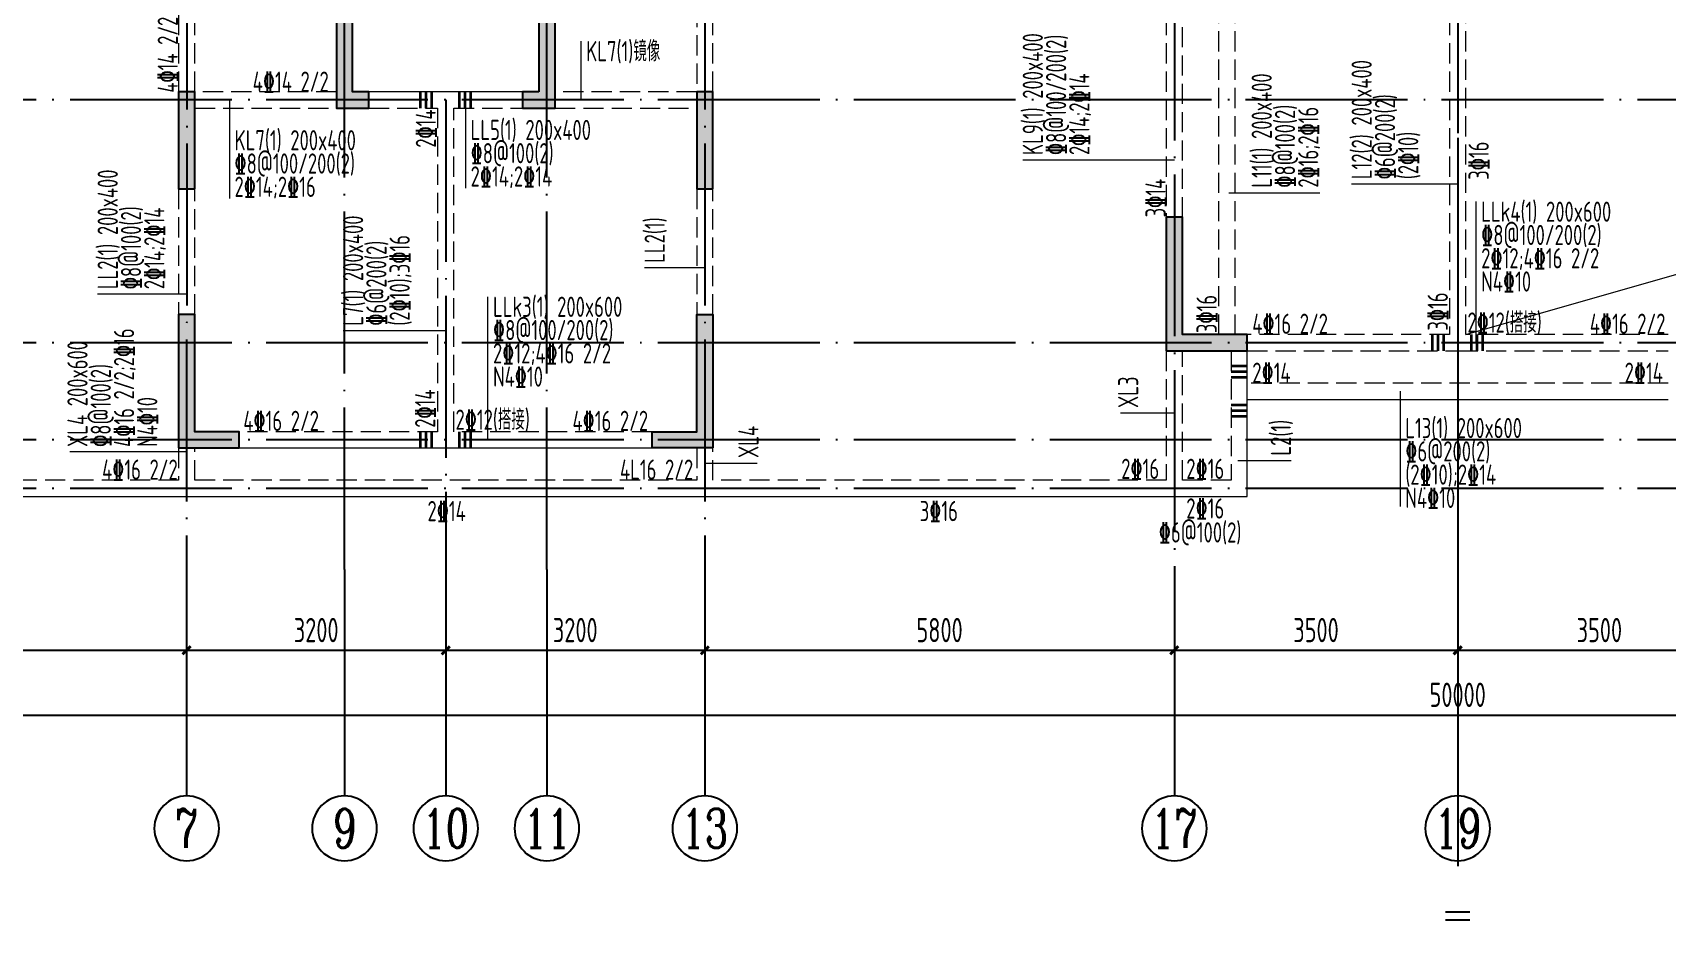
# Model space of a CAD drawing. Extents: x -1712635 to -854203, y -534641 to -21985.
# Drawn here: x -1124486 to -1104306, y -372822 to -361657 of the extents above; entities that cross this region are included whole.
import ezdxf
from ezdxf.enums import TextEntityAlignment as Align

# ---------------------------------------------------------------- set-up
doc = ezdxf.new("R2010")
doc.units = 0
doc.header["$LTSCALE"] = 1000
for name, pattern in [('CENTER', [8, 5, -1, 1, -1]), ('DASH', [0.35, 0.25, -0.1]), ('DOTE', [2.42, 2, -0.2, 0.02, -0.2])]:
    doc.linetypes.add(name, pattern=pattern)
doc.layers.get('0').update_dxf_attribs({"linetype": 'CONTINUOUS'})
doc.layers.get('Defpoints').update_dxf_attribs({"linetype": 'CONTINUOUS'})
for name, color, linetype in [('A-AXIS', 1, 'CONTINUOUS'), ('A-DOTE', 10, 'DOTE'), ('AXIS_NUM', 7, 'CONTINUOUS'), ('S-L主梁线', 4, 'DASH'), ('S-L梁编号', 6, 'CONTINUOUS'), ('S-L梁配筋', 7, 'CONTINUOUS'), ('S-Q墙填充', 252, 'CONTINUOUS'), ('S-Q墙实线', 6, 'CONTINUOUS'), ('S-Y一般标注', 3, 'CONTINUOUS'), ('THIN', 7, 'CONTINUOUS')]:
    doc.layers.add(name, color=color, linetype=linetype)
doc.layers.add('梁附加箍筋', color=1, linetype='CONTINUOUS', lineweight=35)
doc.styles.add('TSSD_Axis', font='complex.shx', dxfattribs={"width": 0.7, "bigfont": 'hztxt.shx'})
doc.styles.add('TSSD_DIMENSION', font='Tssdeng.shx', dxfattribs={"width": 0.7, "bigfont": 'tssdchn.shx'})
doc.styles.add('TSSD_REIN', font='tssdeng.shx', dxfattribs={"width": 0.7, "height": 300, "bigfont": 'tssdchn.shx'})
doc.dimstyles.new('TSSD_100_100', dxfattribs={"dimtxt": 300, "dimasz": 100, "dimexe": 100, "dimexo": 250, "dimgap": 100, "dimtad": 1, "dimdec": 0, "dimzin": 0, "dimdsep": 46, "dimtxsty": 'TSSD_DIMENSION', "dimblk": 'ARCHTICK', "dimcen": 0, "dimdle": 100, "dimclrt": 7, "dimadec": 0, "dimazin": 0, "dimtfac": 1, "dimtdec": 0, "dimtix": 1, "dimtmove": 2, "dimatfit": 3, "dimldrblk": 'ARCHTICK', "dimfxl": 0, "dimtolj": 1, "dimtzin": 0, "dimarcsym": 0})

# ---------------------------------------------------------------- blocks, each defined once
blk = doc.blocks.new('_ArchTick')
at = {"color": 0, "const_width": 0.35}
blk.add_lwpolyline([(-0.5, -0.5), (0.5, 0.5)], dxfattribs=at)
blk = doc.blocks.new('*D154')
at = {"layer": 'Defpoints', "color": 0}
for p in [(8100, 3600), (13900, 3600), (13900, 2600)]:
    blk.add_point(p, dxfattribs=at)
at = {"layer": 'S-Y一般标注', "color": 0, "lineweight": -2}
for p, q in [((8100, 3350), (8100, 2500)), ((13900, 3350), (13900, 2500)), ((8000, 2600), (14000, 2600))]:
    blk.add_line(p, q, dxfattribs=at)
at = {"layer": 'S-Y一般标注', "color": 0, "lineweight": -2, "xscale": 100, "yscale": 100, "zscale": 100, "rotation": 180}
blk.add_blockref('_ArchTick', (8100, 2600), dxfattribs=at)
at = {"layer": 'S-Y一般标注', "color": 0, "lineweight": -2, "xscale": 100, "yscale": 100, "zscale": 100}
blk.add_blockref('_ArchTick', (13900, 2600), dxfattribs=at)
at = {"layer": 'S-Y一般标注', "color": 7, "insert": (11000, 2850), "char_height": 300, "attachment_point": 5, "style": 'TSSD_DIMENSION'}
blk.add_mtext('\\A1;5800', dxfattribs=at)
blk = doc.blocks.new('ts_axno')
at = {"color": 0, "linetype": 'ByBlock', "lineweight": -2}
blk.add_circle((0, 0), 0.5, dxfattribs=at)
at = {"color": 0, "linetype": 'ByBlock', "lineweight": -2, "style": 'TSSD_Axis', "width": 0.7}
blk.add_attdef('A', text='', height=0.6, dxfattribs=at).set_placement((0, 0), align=Align.MIDDLE_CENTER)
blk = doc.blocks.new('*D155')
at = {"layer": 'Defpoints', "color": 0}
for p in [(17100, 3600), (20300, 3600), (20300, 2600)]:
    blk.add_point(p, dxfattribs=at)
at = {"layer": 'S-Y一般标注', "color": 0, "lineweight": -2}
for p, q in [((17100, 3350), (17100, 2500)), ((20300, 3350), (20300, 2500)), ((17000, 2600), (20400, 2600))]:
    blk.add_line(p, q, dxfattribs=at)
at = {"layer": 'S-Y一般标注', "color": 0, "lineweight": -2, "xscale": 100, "yscale": 100, "zscale": 100, "rotation": 180}
blk.add_blockref('_ArchTick', (17100, 2600), dxfattribs=at)
at = {"layer": 'S-Y一般标注', "color": 0, "lineweight": -2, "xscale": 100, "yscale": 100, "zscale": 100}
blk.add_blockref('_ArchTick', (20300, 2600), dxfattribs=at)
at = {"layer": 'S-Y一般标注', "color": 7, "insert": (18700, 2850), "char_height": 300, "attachment_point": 5, "style": 'TSSD_DIMENSION'}
blk.add_mtext('\\A1;3200', dxfattribs=at)
blk = doc.blocks.new('*D156')
at = {"layer": 'Defpoints', "color": 0}
for p in [(20300, 3600), (26100, 3600), (26100, 2600)]:
    blk.add_point(p, dxfattribs=at)
at = {"layer": 'S-Y一般标注', "color": 0, "lineweight": -2}
for p, q in [((20300, 3350), (20300, 2500)), ((26100, 3350), (26100, 2500)), ((20200, 2600), (26200, 2600))]:
    blk.add_line(p, q, dxfattribs=at)
at = {"layer": 'S-Y一般标注', "color": 0, "lineweight": -2, "xscale": 100, "yscale": 100, "zscale": 100, "rotation": 180}
blk.add_blockref('_ArchTick', (20300, 2600), dxfattribs=at)
at = {"layer": 'S-Y一般标注', "color": 0, "lineweight": -2, "xscale": 100, "yscale": 100, "zscale": 100}
blk.add_blockref('_ArchTick', (26100, 2600), dxfattribs=at)
at = {"layer": 'S-Y一般标注', "color": 7, "insert": (23200, 2850), "char_height": 300, "attachment_point": 5, "style": 'TSSD_DIMENSION'}
blk.add_mtext('\\A1;5800', dxfattribs=at)
blk = doc.blocks.new('*D157')
at = {"layer": 'Defpoints', "color": 0}
for p in [(26100, 3600), (29600, 3600), (29600, 2600)]:
    blk.add_point(p, dxfattribs=at)
at = {"layer": 'S-Y一般标注', "color": 0, "lineweight": -2}
for p, q in [((26100, 3350), (26100, 2500)), ((29600, 3350), (29600, 2500)), ((26000, 2600), (29700, 2600))]:
    blk.add_line(p, q, dxfattribs=at)
at = {"layer": 'S-Y一般标注', "color": 0, "lineweight": -2, "xscale": 100, "yscale": 100, "zscale": 100, "rotation": 180}
blk.add_blockref('_ArchTick', (26100, 2600), dxfattribs=at)
at = {"layer": 'S-Y一般标注', "color": 0, "lineweight": -2, "xscale": 100, "yscale": 100, "zscale": 100}
blk.add_blockref('_ArchTick', (29600, 2600), dxfattribs=at)
at = {"layer": 'S-Y一般标注', "color": 7, "insert": (27850, 2850), "char_height": 300, "attachment_point": 5, "style": 'TSSD_DIMENSION'}
blk.add_mtext('\\A1;3500', dxfattribs=at)
blk = doc.blocks.new('*D162')
at = {"layer": 'Defpoints', "color": 0}
for p in [(4600, 3600), (54600, 3600), (54600, 1800)]:
    blk.add_point(p, dxfattribs=at)
at = {"layer": 'S-Y一般标注', "color": 0, "lineweight": -2}
for p, q in [((4600, 3350), (4600, 1700)), ((54600, 3350), (54600, 1700)), ((4500, 1800), (54700, 1800))]:
    blk.add_line(p, q, dxfattribs=at)
at = {"layer": 'S-Y一般标注', "color": 0, "lineweight": -2, "xscale": 100, "yscale": 100, "zscale": 100, "rotation": 180}
blk.add_blockref('_ArchTick', (4600, 1800), dxfattribs=at)
at = {"layer": 'S-Y一般标注', "color": 0, "lineweight": -2, "xscale": 100, "yscale": 100, "zscale": 100}
blk.add_blockref('_ArchTick', (54600, 1800), dxfattribs=at)
at = {"layer": 'S-Y一般标注', "color": 7, "insert": (29600, 2050), "char_height": 300, "attachment_point": 5, "style": 'TSSD_DIMENSION'}
blk.add_mtext('\\A1;50000', dxfattribs=at)
blk = doc.blocks.new('*D163')
at = {"layer": 'Defpoints', "color": 0}
for p in [(13900, 3600), (17100, 3600), (17100, 2600)]:
    blk.add_point(p, dxfattribs=at)
at = {"layer": 'S-Y一般标注', "color": 0, "lineweight": -2}
for p, q in [((13900, 3350), (13900, 2500)), ((17100, 3350), (17100, 2500)), ((13800, 2600), (17200, 2600))]:
    blk.add_line(p, q, dxfattribs=at)
at = {"layer": 'S-Y一般标注', "color": 0, "lineweight": -2, "xscale": 100, "yscale": 100, "zscale": 100, "rotation": 180}
blk.add_blockref('_ArchTick', (13900, 2600), dxfattribs=at)
at = {"layer": 'S-Y一般标注', "color": 0, "lineweight": -2, "xscale": 100, "yscale": 100, "zscale": 100}
blk.add_blockref('_ArchTick', (17100, 2600), dxfattribs=at)
at = {"layer": 'S-Y一般标注', "color": 7, "insert": (15500, 2850), "char_height": 300, "attachment_point": 5, "style": 'TSSD_DIMENSION'}
blk.add_mtext('\\A1;3200', dxfattribs=at)
blk = doc.blocks.new('*D165')
at = {"layer": 'Defpoints', "color": 0}
for p in [(29600, 3600), (33100, 3600), (33100, 2600)]:
    blk.add_point(p, dxfattribs=at)
at = {"layer": 'S-Y一般标注', "color": 0, "lineweight": -2}
for p, q in [((29600, 3350), (29600, 2500)), ((33100, 3350), (33100, 2500)), ((29500, 2600), (33200, 2600))]:
    blk.add_line(p, q, dxfattribs=at)
at = {"layer": 'S-Y一般标注', "color": 0, "lineweight": -2, "xscale": 100, "yscale": 100, "zscale": 100, "rotation": 180}
blk.add_blockref('_ArchTick', (29600, 2600), dxfattribs=at)
at = {"layer": 'S-Y一般标注', "color": 0, "lineweight": -2, "xscale": 100, "yscale": 100, "zscale": 100}
blk.add_blockref('_ArchTick', (33100, 2600), dxfattribs=at)
at = {"layer": 'S-Y一般标注', "color": 7, "insert": (31350, 2850), "char_height": 300, "attachment_point": 5, "style": 'TSSD_DIMENSION'}
blk.add_mtext('\\A1;3500', dxfattribs=at)
blk = doc.blocks.new('20210807.15312078')
at = {"layer": 'S-Q墙填充'}
h = blk.add_hatch(color=252, dxfattribs=at)
h.dxf.hatch_style = 1
h.paths.add_polyline_path([(72366, 63940), (71716, 63940), (71716, 63740), (72166, 63740), (72166, 61640), (72566, 61640), (72566, 61840), (72366, 61840)])
h = blk.add_hatch(color=252, dxfattribs=at)
h.dxf.hatch_style = 1
h.paths.add_polyline_path([(74666, 61840), (74466, 61840), (74466, 61640), (74866, 61640), (74866, 63740), (75316, 63740), (75316, 63940), (74666, 63940)])
h = blk.add_hatch(color=252, dxfattribs=at)
h.dxf.hatch_style = 1
h.paths.add_polyline_path([(70416, 60640), (70416, 61840), (70216, 61840), (70216, 60640)])
h = blk.add_hatch(color=252, dxfattribs=at)
h.dxf.hatch_style = 1
h.paths.add_polyline_path([(76816, 60640), (76816, 61840), (76616, 61840), (76616, 60640)])
h = blk.add_hatch(color=252, dxfattribs=at)
h.dxf.hatch_style = 1
h.paths.add_polyline_path([(82416, 58640), (83316, 58640), (83416, 58640), (83416, 58840), (83316, 58840), (82616, 58840), (82616, 60290), (82416, 60290)])
h = blk.add_hatch(color=252, dxfattribs=at)
h.dxf.hatch_style = 1
h.paths.add_polyline_path([(70216, 57440), (70966, 57440), (70966, 57640), (70416, 57640), (70416, 59090), (70216, 59090)])
h = blk.add_hatch(color=252, dxfattribs=at)
h.dxf.hatch_style = 1
h.paths.add_polyline_path([(76816, 57440), (76066, 57440), (76066, 57640), (76616, 57640), (76616, 58740), (76616, 59090), (76816, 59090), (76816, 58740)])
at = {"layer": 'S-L主梁线', "linetype": 'DASH', "lineweight": 18}
for p, q in [((70416, 61840), (70416, 63240)), ((76616, 63240), (76616, 61840)), ((70216, 63140), (70216, 61840)), ((76816, 61840), (76816, 63140)), ((82416, 63140), (82416, 60290)), ((82616, 60290), (82616, 63140)), ((85916, 63140), (85916, 58840)), ((86116, 58840), (86116, 63140)), ((72166, 61840), (70416, 61840)), ((76616, 61840), (74866, 61840)), ((70416, 61640), (72166, 61640)), ((72566, 61640), (73416, 61640)), ((73416, 61640), (73416, 57640)), ((73616, 57640), (73616, 61640)), ((73616, 61640), (74466, 61640)), ((74866, 61640), (76616, 61640)), ((70216, 60640), (70216, 59090)), ((70416, 59090), (70416, 60640)), ((76616, 60640), (76616, 59090)), ((76816, 59090), (76816, 60640)), ((85916, 58840), (83416, 58840)), ((88616, 58840), (86116, 58840)), ((82416, 58640), (82416, 57040)), ((82616, 57040), (82616, 58640)), ((83216, 58640), (83216, 57040)), ((83416, 58640), (86016, 58640)), ((86016, 58640), (88616, 58640)), ((88616, 58240), (83416, 58240)), ((73416, 57640), (70966, 57640)), ((76066, 57640), (73616, 57640)), ((70216, 57440), (70216, 57040)), ((70416, 57040), (70416, 57440)), ((76616, 57440), (76616, 57040)), ((76816, 57040), (76816, 57440)), ((70216, 57040), (64616, 57040)), ((76616, 57040), (70416, 57040)), ((82416, 57040), (76816, 57040)), ((83216, 57040), (82616, 57040))]:
    blk.add_line(p, q, dxfattribs=at)
at = {"layer": 'S-L主梁线', "linetype": 'ByBlock', "lineweight": 18}
for p, q in [((73516, 61840), (72566, 61840)), ((74466, 61840), (73516, 61840)), ((83416, 56840), (83416, 58640)), ((83416, 58040), (88616, 58040)), ((70966, 57440), (73516, 57440)), ((73516, 57440), (76066, 57440)), ((64516, 56840), (82516, 56840)), ((82516, 56840), (83416, 56840))]:
    blk.add_line(p, q, dxfattribs=at)
at = {"layer": 'S-L主梁线', "linetype": 'DASH', "lineweight": 18}
for points in [[(83066, 58840), (83066, 63140)], [(83266, 58840), (83266, 63140)]]:
    blk.add_lwpolyline(points, dxfattribs=at)
at = {"layer": 'S-Q墙实线'}
for points in [[(72366, 63940), (71716, 63940), (71716, 63740), (72166, 63740), (72166, 61640), (72566, 61640), (72566, 61840), (72366, 61840)], [(74666, 61840), (74466, 61840), (74466, 61640), (74866, 61640), (74866, 63740), (75316, 63740), (75316, 63940), (74666, 63940)], [(70416, 60640), (70416, 61840), (70216, 61840), (70216, 60640)], [(76816, 60640), (76816, 61840), (76616, 61840), (76616, 60640)], [(82416, 58640), (83316, 58640), (83416, 58640), (83416, 58840), (83316, 58840), (82616, 58840), (82616, 60290), (82416, 60290)], [(70216, 57440), (70966, 57440), (70966, 57640), (70416, 57640), (70416, 59090), (70216, 59090)], [(76816, 57440), (76066, 57440), (76066, 57640), (76616, 57640), (76616, 58740), (76616, 59090), (76816, 59090), (76816, 58740)]]:
    blk.add_lwpolyline(points, close=True, dxfattribs=at)
blk = doc.blocks.new('20210726.16395156')
at = {"layer": 'A-AXIS'}
for p, q in [((13900, 3600), (13900, 800)), ((15850, 3600), (15850, 800)), ((17100, 3600), (17100, 800)), ((18350, 3600.1), (18350, 800.1)), ((20300, 3600), (20300, 800)), ((26100, 3600), (26100, 800)), ((29600, 3600), (29600, 800))]:
    blk.add_line(p, q, dxfattribs=at)
at = {"layer": 'A-DOTE'}
for p, q in [((29600, 18249.9), (29600, 3600)), ((13900.2, 13700), (13900, 3600)), ((20299.8, 13700), (20300, 3600)), ((15850, 3600), (15850, 11500)), ((18350, 3600.1), (18350, 11500)), ((26100, 10900), (26100, 3600)), ((55600, 9400), (3600, 9400)), ((17100, 9400), (17100, 3600)), ((55600, 6400), (3600, 6400)), ((55600, 5200), (3600, 5200)), ((55600, 4600), (3600, 4600))]:
    blk.add_line(p, q, dxfattribs=at)
at = {"layer": 'A-AXIS'}
ref = blk.add_blockref('ts_axno', (13900, 400), dxfattribs=dict(at, xscale=-800, yscale=800, zscale=800, rotation=180))
ref.add_attrib('5', '7', dxfattribs={"layer": 'AXIS_NUM', "height": 480, "style": 'TSSD_Axis', "width": 0.7}).set_placement((13900, 400), align=Align.MIDDLE_CENTER)
ref = blk.add_blockref('ts_axno', (15850, 400), dxfattribs=dict(at, xscale=-800, yscale=800, zscale=800, rotation=180))
ref.add_attrib('5', '9', dxfattribs={"layer": 'AXIS_NUM', "height": 480, "style": 'TSSD_Axis', "width": 0.7}).set_placement((15850, 400), align=Align.MIDDLE_CENTER)
ref = blk.add_blockref('ts_axno', (17100, 400), dxfattribs=dict(at, xscale=-800, yscale=800, zscale=800, rotation=180))
ref.add_attrib('8', '10', dxfattribs={"layer": 'AXIS_NUM', "height": 480, "style": 'TSSD_Axis', "width": 0.7}).set_placement((17100, 400), align=Align.MIDDLE_CENTER)
ref = blk.add_blockref('ts_axno', (18350, 400.1), dxfattribs=dict(at, xscale=-800, yscale=800, zscale=800, rotation=180))
ref.add_attrib('5', '11', dxfattribs={"layer": 'AXIS_NUM', "height": 480, "style": 'TSSD_Axis', "width": 0.7}).set_placement((18350, 400.1), align=Align.MIDDLE_CENTER)
ref = blk.add_blockref('ts_axno', (20300, 400), dxfattribs=dict(at, xscale=-800, yscale=800, zscale=800, rotation=180))
ref.add_attrib('8', '13', dxfattribs={"layer": 'AXIS_NUM', "height": 480, "style": 'TSSD_Axis', "width": 0.7}).set_placement((20300, 400), align=Align.MIDDLE_CENTER)
ref = blk.add_blockref('ts_axno', (26100, 400), dxfattribs=dict(at, xscale=-800, yscale=800, zscale=800, rotation=180))
ref.add_attrib('10', '17', dxfattribs={"layer": 'AXIS_NUM', "height": 480, "style": 'TSSD_Axis', "width": 0.7}).set_placement((26100, 400), align=Align.MIDDLE_CENTER)
ref = blk.add_blockref('ts_axno', (29600, 400), dxfattribs=dict(at, xscale=-800, yscale=800, zscale=800, rotation=180))
ref.add_attrib('13', '19', dxfattribs={"layer": 'AXIS_NUM', "height": 480, "style": 'TSSD_Axis', "width": 0.7}).set_placement((29600, 400), align=Align.MIDDLE_CENTER)
at = {"layer": 'S-Y一般标注'}
for base, p1, p2, picture, middle in [((54600, 1800), (4600, 3600), (54600, 3600), '*D162', (29600, 2050)), ((13900, 2600), (8100, 3600), (13900, 3600), '*D154', (11000, 2850)), ((17100, 2600), (13900, 3600), (17100, 3600), '*D163', (15500, 2850)), ((20300, 2600), (17100, 3600), (20300, 3600), '*D155', (18700, 2850)), ((26100, 2600), (20300, 3600), (26100, 3600), '*D156', (23200, 2850)), ((29600, 2600), (26100, 3600), (29600, 3600), '*D157', (27850, 2850)), ((33100, 2600), (29600, 3600), (33100, 3600), '*D165', (31350, 2850))]:
    dim = blk.add_linear_dim(base=base, p1=p1, p2=p2, dimstyle='TSSD_100_100', dxfattribs=at)
    dim.commit()
    dim.dimension.update_dxf_attribs({"geometry": picture, "text_midpoint": middle})

msp = doc.modelspace()

# ---------------------------------------------------------------- linework, layer by layer
at = {"layer": 'S-L梁编号', "lineweight": 18}
for p, q in [((-1117711.65, -362488.23), (-1117711.65, -361760.8)), ((-1122054.99, -362488.23), (-1122054.99, -363705.51)), ((-1119138.48, -362488.23), (-1119138.48, -363577.99)), ((-1110383.49, -363231.53), (-1112256.52, -363231.53)), ((-1106883.49, -363530.33), (-1108194.38, -363530.33)), ((-1109711.78, -363634.65), (-1108584.75, -363634.65)), ((-1106655.79, -365488.23), (-1106655.79, -363744)), ((-1116183.49, -364563.65), (-1116927.23, -364563.65)), ((-1122583.46, -364889.3), (-1123683.37, -364889.3)), ((-1118862.02, -366688.24), (-1118862.02, -364918.85)), ((-1119383.46, -365340.42), (-1120652.23, -365340.42)), ((-1107593.16, -366088.23), (-1107593.16, -367510.52)), ((-1110383.49, -366356.28), (-1111050.06, -366356.28)), ((-1122583.46, -366837.88), (-1124028.19, -366837.88)), ((-1116183.49, -366974.18), (-1115538.43, -366974.18)), ((-1108942.49, -366945.38), (-1109600.96, -366945.38))]:
    msp.add_line(p, q, dxfattribs=at)
msp.add_lwpolyline([(-1106783.49, -365388.23), (-1081983.47, -358288.23)], dxfattribs=at)
at = {"layer": 'THIN', "linetype": 'CENTER'}
msp.add_line((-1106883.47, -348955.45), (-1106883.47, -372822.38), dxfattribs=at)
at = {"layer": 'THIN'}
for p, q in [((-1106733.47, -372522.38), (-1107033.47, -372522.38)), ((-1106733.47, -372622.38), (-1107033.47, -372622.38))]:
    msp.add_line(p, q, dxfattribs=at)
at = {"layer": '梁附加箍筋', "lineweight": 35}
for p, q in [((-1119693.46, -362588.23), (-1119693.46, -362388.23)), ((-1119623.46, -362588.23), (-1119623.46, -362388.23)), ((-1119553.46, -362588.23), (-1119553.46, -362388.23)), ((-1119213.46, -362588.23), (-1119213.46, -362388.23)), ((-1119143.46, -362588.23), (-1119143.46, -362388.23)), ((-1119073.46, -362588.23), (-1119073.46, -362388.23)), ((-1107193.49, -365588.23), (-1107193.49, -365388.23)), ((-1107123.49, -365588.23), (-1107123.49, -365388.23)), ((-1107053.49, -365588.23), (-1107053.49, -365388.23)), ((-1106713.49, -365588.23), (-1106713.49, -365388.23)), ((-1106643.49, -365588.23), (-1106643.49, -365388.23)), ((-1106573.49, -365588.23), (-1106573.49, -365388.23)), ((-1109483.46, -365778.23), (-1109683.46, -365778.24)), ((-1109483.46, -365848.23), (-1109683.46, -365848.24)), ((-1109483.45, -365918.23), (-1109683.45, -365918.24)), ((-1109483.43, -366258.23), (-1109683.43, -366258.24)), ((-1109483.43, -366328.23), (-1109683.43, -366328.24)), ((-1109483.42, -366398.23), (-1109683.42, -366398.24)), ((-1119693.46, -366788.24), (-1119693.46, -366588.24)), ((-1119623.46, -366788.24), (-1119623.46, -366588.24)), ((-1119553.46, -366788.24), (-1119553.46, -366588.24)), ((-1119213.46, -366788.24), (-1119213.46, -366588.24)), ((-1119143.46, -366788.24), (-1119143.46, -366588.24)), ((-1119073.46, -366788.24), (-1119073.46, -366588.24))]:
    msp.add_line(p, q, dxfattribs=at)

# ---------------------------------------------------------------- block references
at = {"layer": 'A-DOTE'}
msp.add_blockref('20210726.16395156', (-1136483.47, -371888.28), dxfattribs=at)
at = {"layer": 'S-Q墙填充'}
msp.add_blockref('20210807.15312078', (-1192899.12, -424227.8), dxfattribs=at)

# ---------------------------------------------------------------- texts
at = {"layer": 'S-L梁编号', "color": 6, "style": 'TSSD_REIN', "width": 0.7}
for s, p in [('KL7(1)镜像', (-1117649.15, -362010.8)), ('LL5(1) 200x400', (-1119075.98, -362983.76)), ('KL7(1) 200x400', (-1121992.49, -363111.28)), ('LLk4(1) 200x600', (-1106593.29, -363994)), ('LLk3(1) 200x600', (-1118799.52, -365168.85)), ('L13(1) 200x600', (-1107530.66, -366667.25))]:
    msp.add_text(s, height=250, dxfattribs=at).set_placement(p)
for s, p in [('KL9(1) 200x400', (-1112006.52, -363169.03)), ('L12(2) 200x400', (-1107944.38, -363467.83)), ('L11(1) 200x400', (-1109178.98, -363572.15)), ('LL2(1) 200x400', (-1123433.37, -364826.8)), ('L7(1) 200x400', (-1120402.23, -365277.92)), ('LL2(1)', (-1116677.23, -364501.15)), ('XL4 200x600', (-1123807.04, -366775.38)), ('XL3', (-1110828.91, -366293.78)), ('XL4', (-1115519.2, -366911.68)), ('L2(1)', (-1108942.49, -366882.88))]:
    msp.add_text(s, height=250, rotation=90, dxfattribs=at).set_placement(p)
at = {"layer": 'S-L梁配筋', "color": 1, "style": 'TSSD_REIN', "width": 0.7}
msp.add_text('4%%13214 2/2', height=250, rotation=90, dxfattribs=at).set_placement((-1122691.75, -362398.49))
at = {"layer": 'S-L梁配筋', "color": 7, "style": 'TSSD_REIN', "width": 0.7}
for s, p in [('%%1328@100/200(2)', (-1111719.02, -363169.03)), ('2%%13214;2%%13214', (-1111431.52, -363169.03)), ('%%1328@100(2)', (-1108891.48, -363572.15)), ('2%%13216;2%%13216', (-1108603.98, -363572.15)), ('%%1326@200(2)', (-1107656.88, -363467.83)), ('(2%%13210)', (-1107369.38, -363467.83)), ('3%%13214', (-1110490.15, -363938.56)), ('%%1328@100(2)', (-1123145.87, -364826.8)), ('2%%13214;2%%13214', (-1122858.37, -364826.8)), ('(2%%13210);3%%13216', (-1119827.23, -365277.92)), ('%%1326@200(2)', (-1120114.73, -365277.92)), ('3%%13216', (-1109859.08, -365369)), ('3%%13216', (-1107004.64, -365338.23)), ('4%%13216 2/2;2%%13216', (-1123232.04, -366775.38)), ('%%1328@100(2)', (-1123519.54, -366775.38)), ('N4%%13210', (-1122944.54, -366775.38)), ('2%%13214', (-1119512.36, -366538.24))]:
    msp.add_text(s, height=250, rotation=90, dxfattribs=at).set_placement(p)
for s, p in [('4%%13214 2/2', (-1121767.55, -362387.02)), ('%%1328@100(2)', (-1119075.98, -363271.26)), ('%%1328@100/200(2)', (-1121992.49, -363398.78)), ('2%%13214;2%%13214', (-1119075.98, -363558.76)), ('2%%13214;2%%13216', (-1121992.49, -363686.28)), ('%%1328@100/200(2)', (-1106593.29, -364281.5)), ('2%%13212;4%%13216 2/2', (-1106593.29, -364569)), ('N4%%13210', (-1106593.29, -364856.5)), ('%%1328@100/200(2)', (-1118799.52, -365456.35)), ('4%%13216 2/2', (-1109420.51, -365378.34)), ('2%%13212(搭接)', (-1106763.05, -365363.4)), ('N4%%13210', (-1118799.52, -366031.35)), ('2%%13214', (-1109420.51, -365983.55)), ('2%%13214', (-1104821.47, -365983.55)), ('4%%13216 2/2', (-1121883.47, -366578.35)), ('2%%13212(搭接)', (-1119263.02, -366563.41)), ('%%1326@200(2)', (-1107530.66, -366954.75)), ('2%%13216', (-1111039.42, -367171.2)), ('2%%13216', (-1110235.78, -367171.2)), ('(2%%13210);2%%13214', (-1107530.66, -367242.25)), ('2%%13214', (-1119608.98, -367692.76)), ('3%%13216', (-1113528.44, -367692.76)), ('2%%13216', (-1110235.78, -367660.34)), ('N4%%13210', (-1107530.66, -367529.75)), ('%%1326@100(2)', (-1110575.21, -367956.56))]:
    msp.add_text(s, height=250, dxfattribs=at).set_placement(p)
for s, rotation, p in [('2%%13214', 90, (-1119503.22, -362605.43)), ('4%%13216 2/2', 360, (-1104317.32, -365378.34)), ('4%%13216 2/2', 360, (-1116883.47, -366578.35))]:
    msp.add_text(s, height=250, rotation=rotation, dxfattribs=at).set_placement(p, align=Align.RIGHT)
msp.add_text('3%%13216', height=250, rotation=90, dxfattribs=at).set_placement((-1106499.23, -363238.23), align=Align.CENTER)
at = {"layer": 'S-L梁配筋', "color": 1, "style": 'TSSD_REIN', "width": 0.7}
msp.add_text('2%%13212;4%%13216 2/2', height=250, dxfattribs=at).set_placement((-1118799.52, -365743.85))
at = {"layer": 'S-L梁配筋', "color": 7, "style": 'TSSD_REIN', "width": 0.7}
for s, p in [('4%%13216 2/2', (-1122693.78, -367180.61)), ('4L16 2/2', (-1116326.33, -367180.61))]:
    msp.add_text(s, height=250, dxfattribs=at).set_placement(p, align=Align.RIGHT)

doc.saveas('drawing.dxf')
